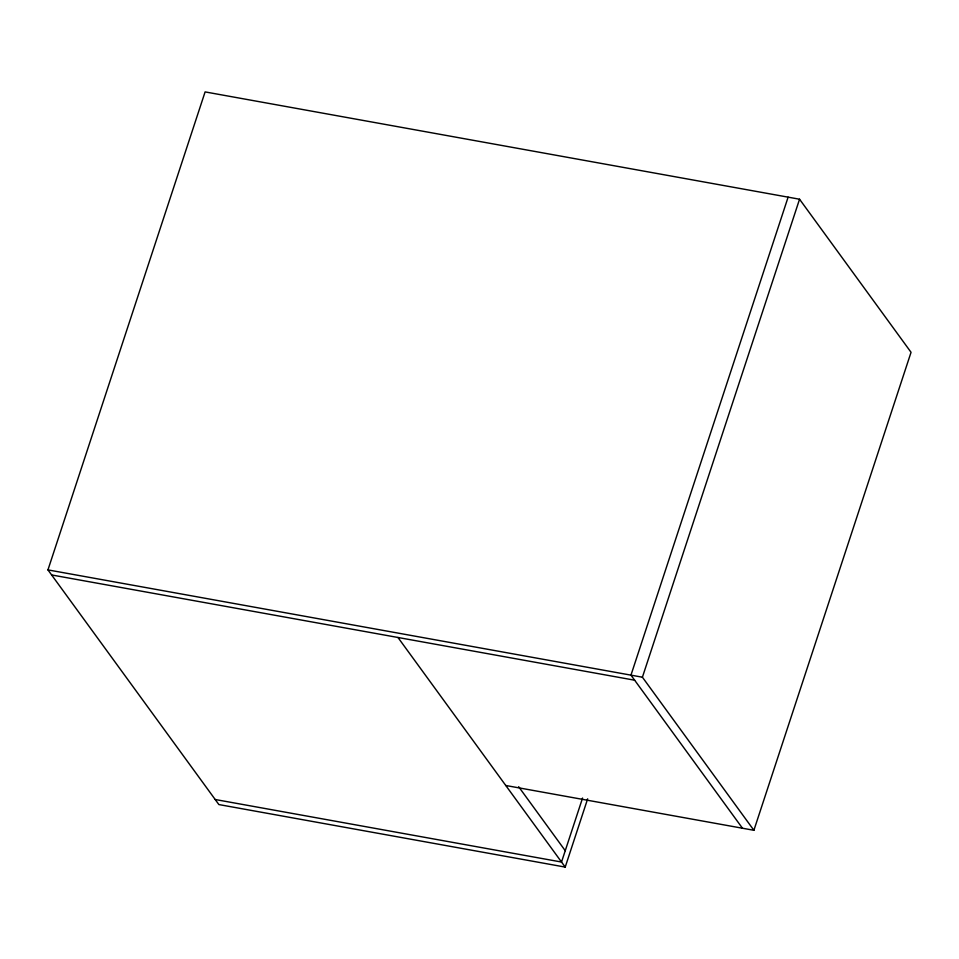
<?xml version="1.0" encoding="UTF-8"?>
<svg xmlns="http://www.w3.org/2000/svg" width="959" height="959" viewBox="0 0 959 959"><rect width="100%" height="100%" fill="white"/><g stroke="black" fill="none" stroke-linecap="round" stroke-linejoin="round"><path stroke-width="1.44" d="M587.663 798.811L565.211 867.092L218.88 804.565L47.95 569.898L205.106 91.908L799.554 199.22L911.05 352.301L753.894 830.29L505.777 785.493M582.569 798.02L561.518 862.033L215.188 799.506M788.118 197.158L630.962 675.148L742.458 828.216M753.894 830.29L642.41 677.21L799.554 199.22M47.95 569.898L642.41 677.21M51.63 574.956L634.642 680.207M518.651 786.716L565.247 850.693M397.961 637.471L565.211 867.092"/></g></svg>
